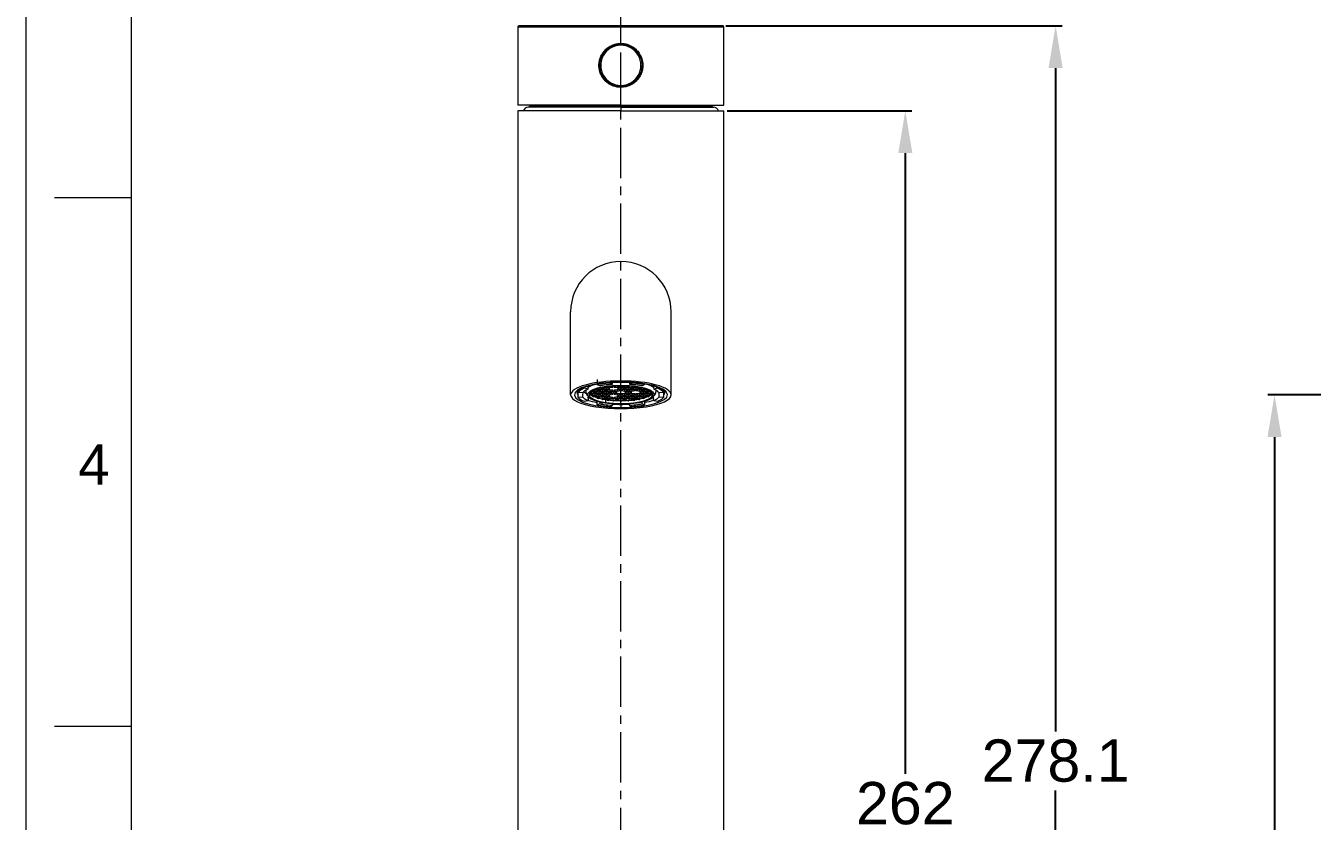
# Model space of a CAD drawing. Header units: millimetres. Extents: x 13391 to 13985, y 2173 to 3013.
# Drawn here: x 13391.2 to 13634.5, y 2575.5 to 2725.9 of the extents above; entities that cross this region are included whole.
import ezdxf

# ---------------------------------------------------------------- set-up
doc = ezdxf.new("R2010")
doc.units = ezdxf.units.MM
doc.linetypes.add('CENTER2', pattern=[28.575, 19.05, -3.175, 3.175, -3.175])
doc.linetypes.add('CENTERX2', pattern=[101.6, 63.5, -12.7, 12.7, -12.7])
for name, color, linetype, lineweight in [('CENTER', 1, 'CENTERX2', 15), ('DIM_', 5, 'Continuous', 9), ('FORM', 7, 'Continuous', 13)]:
    doc.layers.add(name, color=color, linetype=linetype, lineweight=lineweight)
doc.styles.get("Standard").update_dxf_attribs({"font": 'arial.ttf'})
doc.dimstyles.new('사본(2) STANDARD', dxfattribs={"dimscale": 0, "dimtxt": 4, "dimasz": 4, "dimexe": 1.25, "dimexo": 0.625, "dimgap": 1.5, "dimtad": 3, "dimtih": 1, "dimtoh": 1, "dimdec": 1, "dimzin": 9, "dimdsep": 46, "dimtxsty": 'Standard', "dimcen": 2.5, "dimclrd": 5, "dimclre": 5, "dimclrt": 5, "dimadec": 0, "dimazin": 0, "dimtfac": 1, "dimtdec": 1, "dimtmove": 0, "dimatfit": 3, "dimfxl": 1.25, "dimtfill": 1, "dimtolj": 1, "dimtzin": 0, "dimarcsym": 0})

# ---------------------------------------------------------------- blocks, each defined once
blk = doc.blocks.new('*D0')
at = {"layer": 'Defpoints', "color": 0, "transparency": 16777216}
for p in [(13522.98, 2725.94), (13586, 2725.94), (13527.28, 2447.84)]:
    blk.add_point(p, dxfattribs=at)
at = {"layer": 'DIM_', "color": 5, "lineweight": -2, "transparency": 16777216}
for p, q in [((13523.6, 2725.94), (13587.25, 2725.94)), ((13586, 2717.94), (13586, 2592.47)), ((13586, 2455.84), (13586, 2581.3)), ((13527.9, 2447.84), (13587.25, 2447.84))]:
    blk.add_line(p, q, dxfattribs=at)
at = {"layer": 'DIM_', "color": 5, "transparency": 16777216}
for points in [[(13584.66, 2717.94), (13587.33, 2717.94), (13586, 2725.94)], [(13584.66, 2455.84), (13587.33, 2455.84), (13586, 2447.84)]]:
    blk.add_solid(points, dxfattribs=at)
at = {"layer": 'DIM_', "color": 5, "transparency": 16777216, "insert": (13586, 2586.89), "char_height": 8, "attachment_point": 5, "bg_fill": 3, "box_fill_scale": 1.1, "bg_fill_color": 256, "bg_fill_true_color": 13158600, "bg_fill_transparency": 0}
blk.add_mtext('\\A1;278.1', dxfattribs=at)
blk = doc.blocks.new('*D1')
at = {"layer": 'Defpoints', "color": 0, "transparency": 16777216}
for p in [(13523.28, 2709.84), (13527.28, 2447.84), (13557.57, 2447.84)]:
    blk.add_point(p, dxfattribs=at)
at = {"layer": 'DIM_', "color": 5, "lineweight": -2, "transparency": 16777216}
for p, q in [((13523.9, 2709.84), (13558.82, 2709.84)), ((13557.57, 2701.84), (13557.57, 2584.42)), ((13557.57, 2455.84), (13557.57, 2573.26)), ((13527.9, 2447.84), (13558.82, 2447.84))]:
    blk.add_line(p, q, dxfattribs=at)
at = {"layer": 'DIM_', "color": 5, "transparency": 16777216}
for points in [[(13556.24, 2701.84), (13558.91, 2701.84), (13557.57, 2709.84)], [(13556.24, 2455.84), (13558.91, 2455.84), (13557.57, 2447.84)]]:
    blk.add_solid(points, dxfattribs=at)
at = {"layer": 'DIM_', "color": 5, "transparency": 16777216, "insert": (13557.57, 2578.84), "char_height": 8, "attachment_point": 5, "bg_fill": 3, "box_fill_scale": 1.1, "bg_fill_color": 256, "bg_fill_true_color": 13158600, "bg_fill_transparency": 0}
blk.add_mtext('\\A1;262', dxfattribs=at)
blk = doc.blocks.new('*D4')
at = {"layer": 'Defpoints', "color": 0, "transparency": 16777216}
for p in [(13700.97, 2656.13), (13627.4, 2447.84), (13853.81, 2447.84)]:
    blk.add_point(p, dxfattribs=at)
at = {"layer": 'DIM_', "color": 5, "lineweight": -2, "transparency": 16777216}
for p, q in [((13700.34, 2656.13), (13626.15, 2656.13)), ((13627.4, 2648.13), (13627.4, 2557.57)), ((13627.4, 2455.84), (13627.4, 2546.4)), ((13853.19, 2447.84), (13626.15, 2447.84))]:
    blk.add_line(p, q, dxfattribs=at)
at = {"layer": 'DIM_', "color": 5, "transparency": 16777216}
for points in [[(13626.07, 2648.13), (13628.73, 2648.13), (13627.4, 2656.13)], [(13626.07, 2455.84), (13628.73, 2455.84), (13627.4, 2447.84)]]:
    blk.add_solid(points, dxfattribs=at)
at = {"layer": 'DIM_', "color": 5, "transparency": 16777216, "insert": (13627.4, 2551.99), "char_height": 8, "attachment_point": 5, "bg_fill": 3, "box_fill_scale": 1.1, "bg_fill_color": 256, "bg_fill_true_color": 13158600, "bg_fill_transparency": 0}
blk.add_mtext('\\A1;208.3', dxfattribs=at)

msp = doc.modelspace()

# ---------------------------------------------------------------- linework, layer by layer
at = {"linetype": 'Continuous', "lineweight": 13}
for p, q in [((13503.68, 2725.64), (13484.28, 2725.64)), ((13503.68, 2725.64), (13503.68, 2722.59)), ((13523.28, 2725.64), (13503.68, 2725.64)), ((13503.68, 2714.29), (13503.68, 2710.94)), ((13503.78, 2710.74), (13503.78, 2710.94)), ((13503.78, 2710.74), (13503.78, 2710.54)), ((13503.78, 2710.54), (13503.78, 2709.84)), ((13496.54, 2657.22), (13496.54, 2657.43)), ((13500.25, 2654.35), (13500.26, 2654.69)), ((13500.88, 2655.45), (13500.88, 2655.25)), ((13503.78, 2654.32), (13503.78, 2654.4)), ((13503.78, 2654.32), (13503.78, 2653.71))]:
    msp.add_line(p, q, dxfattribs=at)
at = {"linetype": 'Continuous', "lineweight": 18}
for p, q in [((13484.28, 2725.64), (13484.28, 2710.94)), ((13522.98, 2725.94), (13484.58, 2725.94)), ((13523.28, 2710.94), (13523.28, 2725.64)), ((13503.68, 2710.94), (13484.28, 2710.94)), ((13503.78, 2710.54), (13486.22, 2710.54)), ((13503.78, 2710.74), (13486.59, 2710.74)), ((13503.68, 2710.94), (13523.28, 2710.94)), ((13503.78, 2710.74), (13520.96, 2710.74)), ((13503.78, 2710.54), (13521.34, 2710.54)), ((13484.28, 2709.84), (13484.28, 2453.84)), ((13503.78, 2709.84), (13484.28, 2709.84)), ((13503.78, 2709.84), (13523.28, 2709.84)), ((13523.28, 2453.84), (13523.28, 2709.84)), ((13494.28, 2656.13), (13494.28, 2671.84)), ((13513.28, 2656.13), (13513.28, 2671.84)), ((13496.83, 2657.36), (13496.83, 2657.56)), ((13497.57, 2657.22), (13496.83, 2657.36)), ((13497.13, 2656.99), (13497.13, 2656.86)), ((13498.88, 2657.09), (13498.88, 2656.76)), ((13498.97, 2657.12), (13499.48, 2657.04)), ((13499.58, 2657.09), (13499.1, 2657.17)), ((13499.32, 2659.01), (13499.32, 2658.05)), ((13499.32, 2658.05), (13499.84, 2657.84)), ((13499.48, 2656.85), (13499.48, 2657.04)), ((13499.58, 2657.31), (13499.58, 2657.09)), ((13500.18, 2657.19), (13499.58, 2657.09)), ((13499.68, 2657.04), (13500.28, 2657.14)), ((13499.68, 2657.04), (13499.68, 2656.85)), ((13499.97, 2657.41), (13500.18, 2657.38)), ((13500.28, 2657.42), (13500.14, 2657.45)), ((13500.18, 2657.38), (13500.18, 2657.19)), ((13500.88, 2657.52), (13500.28, 2657.42)), ((13500.28, 2657.48), (13500.28, 2657.42)), ((13500.28, 2657.14), (13500.88, 2657.04)), ((13500.28, 2657.14), (13500.28, 2656.76)), ((13500.38, 2657.38), (13500.98, 2657.47)), ((13500.38, 2657.19), (13500.38, 2657.38)), ((13500.98, 2657.09), (13500.38, 2657.19)), ((13500.88, 2657.52), (13500.88, 2657.58)), ((13500.88, 2656.85), (13500.88, 2657.04)), ((13500.98, 2657.47), (13501.58, 2657.38)), ((13500.98, 2657.47), (13500.98, 2657.09)), ((13501.58, 2657.19), (13500.98, 2657.09)), ((13501.08, 2657.61), (13501.08, 2657.52)), ((13501.68, 2657.42), (13501.08, 2657.52)), ((13501.08, 2657.04), (13501.68, 2657.14)), ((13501.08, 2657.04), (13501.08, 2656.85)), ((13501.58, 2657.38), (13501.58, 2657.19)), ((13501.68, 2657.68), (13501.68, 2657.42)), ((13502.28, 2657.52), (13501.68, 2657.42)), ((13501.68, 2657.14), (13502.28, 2657.04)), ((13501.68, 2657.14), (13501.68, 2656.76)), ((13502.17, 2658.11), (13502.02, 2658.35)), ((13502.18, 2657.73), (13502.28, 2657.71)), ((13502.28, 2657.52), (13502.28, 2657.71)), ((13502.28, 2656.85), (13502.28, 2657.04)), ((13502.48, 2657.71), (13502.81, 2657.76)), ((13502.48, 2657.71), (13502.48, 2657.52)), ((13503.08, 2657.42), (13502.48, 2657.52)), ((13502.48, 2657.04), (13503.08, 2657.14)), ((13502.48, 2657.04), (13502.48, 2656.85)), ((13503.08, 2657.77), (13503.08, 2657.42)), ((13503.68, 2657.52), (13503.08, 2657.42)), ((13503.08, 2657.14), (13503.68, 2657.04)), ((13503.08, 2657.14), (13503.08, 2656.76)), ((13503.18, 2657.38), (13503.78, 2657.47)), ((13503.18, 2657.38), (13503.18, 2657.19)), ((13503.78, 2657.09), (13503.18, 2657.19)), ((13503.25, 2657.78), (13503.68, 2657.71)), ((13503.78, 2657.76), (13503.61, 2657.79)), ((13503.68, 2657.52), (13503.68, 2657.71)), ((13503.68, 2656.85), (13503.68, 2657.04)), ((13503.78, 2658.56), (13503.78, 2658.54)), ((13503.78, 2657.79), (13503.78, 2657.76)), ((13503.94, 2657.79), (13503.78, 2657.76)), ((13503.78, 2657.47), (13504.38, 2657.38)), ((13503.78, 2657.47), (13503.78, 2657.09)), ((13504.38, 2657.19), (13503.78, 2657.09)), ((13503.88, 2657.71), (13504.31, 2657.78)), ((13503.88, 2657.71), (13503.88, 2657.52)), ((13504.48, 2657.42), (13503.88, 2657.52)), ((13503.88, 2657.04), (13504.48, 2657.14)), ((13503.88, 2657.04), (13503.88, 2656.85)), ((13504.38, 2657.38), (13504.38, 2657.19)), ((13504.48, 2657.77), (13504.48, 2657.42)), ((13505.08, 2657.52), (13504.48, 2657.42)), ((13504.48, 2657.14), (13505.08, 2657.04)), ((13504.48, 2657.14), (13504.48, 2656.76)), ((13504.58, 2657.38), (13505.18, 2657.47)), ((13504.58, 2657.38), (13504.58, 2657.19)), ((13505.18, 2657.09), (13504.58, 2657.19)), ((13504.74, 2657.76), (13505.08, 2657.71)), ((13505.08, 2657.52), (13505.08, 2657.71)), ((13505.08, 2656.85), (13505.08, 2657.04)), ((13505.18, 2657.47), (13505.18, 2657.09)), ((13505.18, 2657.47), (13505.78, 2657.38)), ((13505.78, 2657.19), (13505.18, 2657.09)), ((13505.28, 2657.71), (13505.37, 2657.73)), ((13505.28, 2657.71), (13505.28, 2657.52)), ((13505.88, 2657.42), (13505.28, 2657.52)), ((13505.28, 2657.04), (13505.88, 2657.14)), ((13505.28, 2657.04), (13505.28, 2656.85)), ((13505.54, 2658.35), (13505.38, 2658.11)), ((13505.78, 2657.19), (13505.78, 2657.38)), ((13505.88, 2657.68), (13505.88, 2657.42)), ((13506.48, 2657.52), (13505.88, 2657.42)), ((13505.88, 2657.14), (13505.88, 2656.76)), ((13505.88, 2657.14), (13506.48, 2657.04)), ((13505.98, 2657.38), (13506.58, 2657.47)), ((13505.98, 2657.19), (13505.98, 2657.38)), ((13506.58, 2657.09), (13505.98, 2657.19)), ((13506.48, 2657.52), (13506.48, 2657.61)), ((13506.48, 2656.85), (13506.48, 2657.04)), ((13506.58, 2657.47), (13506.58, 2657.09)), ((13506.58, 2657.47), (13507.18, 2657.38)), ((13507.18, 2657.19), (13506.58, 2657.09)), ((13506.68, 2657.58), (13506.68, 2657.52)), ((13507.28, 2657.42), (13506.68, 2657.52)), ((13506.68, 2657.04), (13507.28, 2657.14)), ((13506.68, 2657.04), (13506.68, 2656.85)), ((13507.18, 2657.38), (13507.18, 2657.19)), ((13507.28, 2657.48), (13507.28, 2657.42)), ((13507.42, 2657.45), (13507.28, 2657.42)), ((13507.28, 2657.14), (13507.28, 2656.76)), ((13507.28, 2657.14), (13507.88, 2657.04)), ((13507.38, 2657.38), (13507.59, 2657.41)), ((13507.38, 2657.38), (13507.38, 2657.19)), ((13507.98, 2657.09), (13507.38, 2657.19)), ((13507.72, 2657.84), (13508.23, 2658.05)), ((13507.88, 2656.85), (13507.88, 2657.04)), ((13507.98, 2657.31), (13507.98, 2657.09)), ((13508.46, 2657.17), (13507.98, 2657.09)), ((13508.08, 2657.04), (13508.58, 2657.12)), ((13508.08, 2657.04), (13508.08, 2656.85)), ((13508.68, 2657.09), (13508.68, 2656.76)), ((13510.72, 2657.36), (13509.98, 2657.22)), ((13510.43, 2656.99), (13510.43, 2656.86)), ((13495.72, 2656.96), (13495.72, 2656.62)), ((13495.72, 2656.62), (13496.6, 2656.57)), ((13495.72, 2655.65), (13495.72, 2656.61)), ((13495.72, 2656.61), (13495.8, 2656.61)), ((13496.6, 2655.69), (13495.72, 2655.65)), ((13496.83, 2654.9), (13497.57, 2655.05)), ((13497.86, 2656.41), (13498.18, 2656.36)), ((13498.18, 2656.42), (13497.9, 2656.47)), ((13498.18, 2656.2), (13497.96, 2656.16)), ((13498.02, 2656.11), (13498.18, 2656.14)), ((13498.18, 2656.73), (13498.18, 2656.42)), ((13498.78, 2656.52), (13498.18, 2656.42)), ((13498.18, 2656.36), (13498.88, 2656.47)), ((13498.18, 2656.36), (13498.18, 2656.2)), ((13498.88, 2656.09), (13498.18, 2656.2)), ((13498.18, 2656.14), (13498.78, 2656.04)), ((13498.27, 2656.79), (13498.78, 2656.71)), ((13498.88, 2656.76), (13498.35, 2656.84)), ((13498.49, 2656.09), (13498.5, 2655.9)), ((13498.78, 2655.85), (13498.5, 2655.8)), ((13498.6, 2655.76), (13498.88, 2655.8)), ((13498.78, 2656.71), (13498.78, 2656.52)), ((13498.78, 2656.04), (13498.78, 2655.85)), ((13499.48, 2656.85), (13498.88, 2656.76)), ((13498.88, 2656.47), (13498.88, 2656.09)), ((13498.88, 2656.47), (13499.48, 2656.37)), ((13499.48, 2656.18), (13498.88, 2656.09)), ((13498.88, 2655.8), (13499.48, 2655.71)), ((13498.98, 2656.71), (13499.58, 2656.8)), ((13498.98, 2656.52), (13498.98, 2656.71)), ((13499.58, 2656.42), (13498.98, 2656.52)), ((13498.98, 2656.04), (13499.58, 2656.14)), ((13498.98, 2655.85), (13498.98, 2656.04)), ((13499.58, 2655.75), (13498.98, 2655.85)), ((13499.48, 2655.51), (13499.32, 2655.49)), ((13499.32, 2654.22), (13499.32, 2654.9)), ((13499.46, 2655.45), (13499.68, 2655.48)), ((13499.48, 2656.18), (13499.48, 2656.37)), ((13499.48, 2655.51), (13499.48, 2655.71)), ((13499.58, 2656.8), (13499.58, 2656.42)), ((13499.58, 2656.8), (13500.18, 2656.71)), ((13500.18, 2656.52), (13499.58, 2656.42)), ((13499.58, 2656.14), (13499.58, 2655.75)), ((13499.58, 2656.14), (13500.18, 2656.04)), ((13500.18, 2655.85), (13499.58, 2655.75)), ((13500.28, 2656.76), (13499.68, 2656.85)), ((13499.68, 2656.37), (13500.28, 2656.47)), ((13499.68, 2656.37), (13499.68, 2656.18)), ((13500.28, 2656.09), (13499.68, 2656.18)), ((13499.68, 2655.71), (13500.28, 2655.8)), ((13499.68, 2655.71), (13499.68, 2655.48)), ((13500.18, 2656.71), (13500.18, 2656.52)), ((13500.18, 2656.04), (13500.18, 2655.85)), ((13500.18, 2655.79), (13500.18, 2655.4)), ((13500.88, 2655.51), (13500.18, 2655.4)), ((13500.18, 2655.4), (13500.18, 2655.28)), ((13500.88, 2656.85), (13500.28, 2656.76)), ((13500.28, 2656.47), (13500.28, 2656.09)), ((13500.28, 2656.47), (13500.88, 2656.37)), ((13500.88, 2656.18), (13500.28, 2656.09)), ((13500.28, 2655.8), (13500.88, 2655.71)), ((13500.38, 2656.71), (13500.98, 2656.8)), ((13500.38, 2656.52), (13500.38, 2656.71)), ((13500.98, 2656.42), (13500.38, 2656.52)), ((13500.38, 2656.04), (13500.98, 2656.14)), ((13500.38, 2655.85), (13500.38, 2656.04)), ((13500.98, 2655.75), (13500.38, 2655.85)), ((13500.38, 2655.37), (13500.98, 2655.47)), ((13500.38, 2655.24), (13500.38, 2655.37)), ((13500.88, 2656.18), (13500.88, 2656.37)), ((13500.88, 2655.51), (13500.88, 2655.71)), ((13500.98, 2656.8), (13500.98, 2656.42)), ((13500.98, 2656.8), (13501.58, 2656.71)), ((13501.58, 2656.52), (13500.98, 2656.42)), ((13500.98, 2656.14), (13500.98, 2655.75)), ((13500.98, 2656.14), (13501.58, 2656.04)), ((13501.58, 2655.85), (13500.98, 2655.75)), ((13500.98, 2655.47), (13501.58, 2655.37)), ((13501.68, 2656.76), (13501.08, 2656.85)), ((13501.08, 2656.37), (13501.68, 2656.47)), ((13501.08, 2656.37), (13501.08, 2656.18)), ((13501.68, 2656.09), (13501.08, 2656.18)), ((13501.08, 2655.71), (13501.68, 2655.8)), ((13501.08, 2655.71), (13501.08, 2655.51)), ((13501.68, 2655.42), (13501.08, 2655.51)), ((13501.58, 2655.18), (13501.15, 2655.11)), ((13501.38, 2655.08), (13501.78, 2655.15)), ((13501.58, 2656.71), (13501.58, 2656.52)), ((13501.58, 2656.04), (13501.58, 2655.85)), ((13501.58, 2655.37), (13501.58, 2655.18)), ((13502.28, 2656.85), (13501.68, 2656.76)), ((13501.68, 2656.47), (13501.68, 2656.09)), ((13501.68, 2656.47), (13502.28, 2656.37)), ((13502.28, 2656.18), (13501.68, 2656.09)), ((13501.68, 2655.8), (13502.28, 2655.71)), ((13501.68, 2655.8), (13501.68, 2655.42)), ((13502.28, 2655.51), (13501.68, 2655.42)), ((13501.78, 2656.71), (13502.38, 2656.8)), ((13501.78, 2656.52), (13501.78, 2656.71)), ((13502.38, 2656.42), (13501.78, 2656.52)), ((13501.78, 2655.37), (13502.38, 2655.47)), ((13501.78, 2655.15), (13501.78, 2655.37)), ((13502.28, 2656.18), (13502.28, 2656.37)), ((13502.28, 2655.51), (13502.28, 2655.71)), ((13502.28, 2655.45), (13502.28, 2655.07)), ((13502.98, 2655.18), (13502.28, 2655.07)), ((13502.28, 2655), (13502.28, 2655.07)), ((13502.38, 2656.8), (13502.38, 2656.42)), ((13502.38, 2656.8), (13502.98, 2656.71)), ((13502.98, 2656.52), (13502.38, 2656.42)), ((13502.38, 2655.47), (13502.98, 2655.37)), ((13503.08, 2656.76), (13502.48, 2656.85)), ((13502.48, 2656.37), (13503.08, 2656.47)), ((13502.48, 2656.37), (13502.48, 2656.18)), ((13503.08, 2656.09), (13502.48, 2656.18)), ((13502.48, 2655.71), (13503.08, 2655.8)), ((13502.48, 2655.71), (13502.48, 2655.51)), ((13503.08, 2655.42), (13502.48, 2655.51)), ((13502.48, 2655.04), (13503.08, 2655.13)), ((13502.48, 2655.04), (13502.48, 2654.99)), ((13502.98, 2656.71), (13502.98, 2656.52)), ((13502.98, 2655.37), (13502.98, 2655.18)), ((13503.68, 2656.85), (13503.08, 2656.76)), ((13503.08, 2656.47), (13503.08, 2656.09)), ((13503.08, 2656.47), (13503.68, 2656.37)), ((13503.68, 2656.18), (13503.08, 2656.09)), ((13503.08, 2655.8), (13503.68, 2655.71)), ((13503.08, 2655.8), (13503.08, 2655.42)), ((13503.68, 2655.51), (13503.08, 2655.42)), ((13503.08, 2655.13), (13503.68, 2655.04)), ((13503.18, 2656.04), (13503.78, 2656.14)), ((13503.18, 2656.04), (13503.18, 2655.85)), ((13503.78, 2655.75), (13503.18, 2655.85)), ((13503.18, 2655.37), (13503.78, 2655.47)), ((13503.18, 2655.37), (13503.18, 2655.18)), ((13503.78, 2655.08), (13503.18, 2655.18)), ((13503.68, 2656.18), (13503.68, 2656.37)), ((13503.68, 2655.51), (13503.68, 2655.71)), ((13503.68, 2654.95), (13503.68, 2655.04)), ((13503.78, 2656.14), (13503.78, 2655.75)), ((13503.78, 2656.14), (13504.38, 2656.04)), ((13504.38, 2655.85), (13503.78, 2655.75)), ((13503.78, 2655.47), (13503.78, 2655.08)), ((13503.78, 2655.47), (13504.38, 2655.37)), ((13504.38, 2655.18), (13503.78, 2655.08)), ((13504.48, 2656.76), (13503.88, 2656.85)), ((13503.88, 2656.37), (13504.48, 2656.47)), ((13503.88, 2656.37), (13503.88, 2656.18)), ((13504.48, 2656.09), (13503.88, 2656.18)), ((13503.88, 2655.71), (13504.48, 2655.8)), ((13503.88, 2655.71), (13503.88, 2655.51)), ((13504.48, 2655.42), (13503.88, 2655.51)), ((13503.88, 2655.04), (13504.48, 2655.13)), ((13503.88, 2655.04), (13503.88, 2654.95)), ((13504.38, 2656.04), (13504.38, 2655.85)), ((13504.38, 2655.37), (13504.38, 2655.18)), ((13505.08, 2656.85), (13504.48, 2656.76)), ((13504.48, 2656.47), (13504.48, 2656.09)), ((13504.48, 2656.47), (13505.08, 2656.37)), ((13505.08, 2656.18), (13504.48, 2656.09)), ((13504.48, 2655.8), (13504.48, 2655.42)), ((13504.48, 2655.8), (13505.08, 2655.71)), ((13505.08, 2655.51), (13504.48, 2655.42)), ((13504.48, 2655.13), (13505.08, 2655.04)), ((13504.58, 2656.71), (13505.18, 2656.8)), ((13504.58, 2656.71), (13504.58, 2656.52)), ((13505.18, 2656.42), (13504.58, 2656.52)), ((13504.58, 2656.04), (13505.18, 2656.14)), ((13504.58, 2656.04), (13504.58, 2655.85)), ((13505.18, 2655.75), (13504.58, 2655.85)), ((13504.58, 2655.37), (13505.18, 2655.47)), ((13504.58, 2655.37), (13504.58, 2655.18)), ((13505.28, 2655.07), (13504.58, 2655.18)), ((13505.08, 2656.18), (13505.08, 2656.37)), ((13505.08, 2655.51), (13505.08, 2655.71)), ((13505.08, 2654.99), (13505.08, 2655.04)), ((13505.18, 2656.8), (13505.18, 2656.42)), ((13505.18, 2656.8), (13505.78, 2656.71)), ((13505.78, 2656.52), (13505.18, 2656.42)), ((13505.18, 2656.14), (13505.18, 2655.75)), ((13505.18, 2656.14), (13505.78, 2656.04)), ((13505.78, 2655.85), (13505.18, 2655.75)), ((13505.18, 2655.47), (13505.78, 2655.37)), ((13505.88, 2656.76), (13505.28, 2656.85)), ((13505.28, 2656.37), (13505.88, 2656.47)), ((13505.28, 2656.37), (13505.28, 2656.18)), ((13505.88, 2656.09), (13505.28, 2656.18)), ((13505.28, 2655.71), (13505.88, 2655.8)), ((13505.28, 2655.71), (13505.28, 2655.51)), ((13505.88, 2655.42), (13505.28, 2655.51)), ((13505.28, 2655.45), (13505.28, 2655.07)), ((13505.28, 2655.07), (13505.28, 2655)), ((13505.78, 2656.52), (13505.78, 2656.71)), ((13505.78, 2655.85), (13505.78, 2656.04)), ((13505.78, 2655.15), (13505.78, 2655.37)), ((13505.78, 2655.15), (13506.18, 2655.08)), ((13506.48, 2656.85), (13505.88, 2656.76)), ((13505.88, 2656.47), (13505.88, 2656.09)), ((13505.88, 2656.47), (13506.48, 2656.37)), ((13506.48, 2656.18), (13505.88, 2656.09)), ((13505.88, 2655.8), (13505.88, 2655.42)), ((13505.88, 2655.8), (13506.48, 2655.71)), ((13506.48, 2655.51), (13505.88, 2655.42)), ((13505.98, 2656.04), (13506.58, 2656.14)), ((13505.98, 2655.85), (13505.98, 2656.04)), ((13506.58, 2655.75), (13505.98, 2655.85)), ((13505.98, 2655.37), (13506.58, 2655.47)), ((13505.98, 2655.18), (13505.98, 2655.37)), ((13506.4, 2655.11), (13505.98, 2655.18)), ((13506.48, 2656.18), (13506.48, 2656.37)), ((13506.48, 2655.51), (13506.48, 2655.71)), ((13506.58, 2656.14), (13506.58, 2655.75)), ((13506.58, 2656.14), (13507.18, 2656.04)), ((13507.18, 2655.85), (13506.58, 2655.75)), ((13506.58, 2655.47), (13507.18, 2655.37)), ((13507.28, 2656.76), (13506.68, 2656.85)), ((13506.68, 2656.37), (13507.28, 2656.47)), ((13506.68, 2656.37), (13506.68, 2656.18)), ((13507.28, 2656.09), (13506.68, 2656.18)), ((13506.68, 2655.71), (13507.28, 2655.8)), ((13506.68, 2655.71), (13506.68, 2655.51)), ((13507.38, 2655.4), (13506.68, 2655.51)), ((13507.18, 2656.04), (13507.18, 2655.85)), ((13507.18, 2655.37), (13507.18, 2655.24)), ((13507.88, 2656.85), (13507.28, 2656.76)), ((13507.28, 2656.47), (13507.28, 2656.09)), ((13507.28, 2656.47), (13507.88, 2656.37)), ((13507.88, 2656.18), (13507.28, 2656.09)), ((13507.28, 2655.8), (13507.88, 2655.71)), ((13507.38, 2656.71), (13507.98, 2656.8)), ((13507.38, 2656.71), (13507.38, 2656.52)), ((13507.98, 2656.42), (13507.38, 2656.52)), ((13507.38, 2656.04), (13507.98, 2656.14)), ((13507.38, 2656.04), (13507.38, 2655.85)), ((13507.98, 2655.75), (13507.38, 2655.85)), ((13507.38, 2655.79), (13507.38, 2655.4)), ((13507.38, 2655.4), (13507.38, 2655.28)), ((13507.88, 2656.18), (13507.88, 2656.37)), ((13507.88, 2655.48), (13507.88, 2655.71)), ((13507.88, 2655.48), (13508.09, 2655.45)), ((13507.98, 2656.8), (13507.98, 2656.42)), ((13507.98, 2656.8), (13508.58, 2656.71)), ((13508.58, 2656.52), (13507.98, 2656.42)), ((13507.98, 2656.14), (13507.98, 2655.75)), ((13507.98, 2656.14), (13508.58, 2656.04)), ((13508.58, 2655.85), (13507.98, 2655.75)), ((13508.68, 2656.76), (13508.08, 2656.85)), ((13508.08, 2656.37), (13508.68, 2656.47)), ((13508.08, 2656.37), (13508.08, 2656.18)), ((13508.68, 2656.09), (13508.08, 2656.18)), ((13508.08, 2655.71), (13508.68, 2655.8)), ((13508.08, 2655.71), (13508.08, 2655.51)), ((13508.24, 2655.49), (13508.08, 2655.51)), ((13508.23, 2654.9), (13508.23, 2654.22)), ((13508.58, 2656.52), (13508.58, 2656.71)), ((13508.58, 2655.85), (13508.58, 2656.04)), ((13509.2, 2656.84), (13508.68, 2656.76)), ((13508.68, 2656.47), (13508.68, 2656.09)), ((13508.68, 2656.47), (13509.38, 2656.36)), ((13509.38, 2656.2), (13508.68, 2656.09)), ((13508.68, 2655.8), (13508.96, 2655.76)), ((13508.78, 2656.71), (13509.28, 2656.79)), ((13508.78, 2656.71), (13508.78, 2656.52)), ((13509.38, 2656.42), (13508.78, 2656.52)), ((13508.78, 2656.04), (13509.38, 2656.14)), ((13508.78, 2656.04), (13508.78, 2655.85)), ((13509.06, 2655.8), (13508.78, 2655.85)), ((13509.38, 2656.73), (13509.38, 2656.42)), ((13509.65, 2656.47), (13509.38, 2656.42)), ((13509.38, 2656.36), (13509.69, 2656.41)), ((13509.38, 2656.36), (13509.38, 2656.2)), ((13509.59, 2656.16), (13509.38, 2656.2)), ((13509.38, 2656.14), (13509.54, 2656.11)), ((13509.98, 2655.05), (13510.72, 2654.9)), ((13510.95, 2656.57), (13511.84, 2656.62)), ((13511.84, 2655.65), (13510.95, 2655.69)), ((13511.75, 2656.61), (13511.84, 2656.61)), ((13511.84, 2656.62), (13511.84, 2656.96)), ((13511.84, 2656.61), (13511.84, 2655.65)), ((13499.84, 2654.42), (13499.32, 2654.22)), ((13502.02, 2653.91), (13502.17, 2654.15)), ((13505.38, 2654.15), (13505.54, 2653.91)), ((13508.23, 2654.22), (13507.72, 2654.42))]:
    msp.add_line(p, q, dxfattribs=at)
for centre, radius, start, end in [((13484.58, 2725.64), 0.3, 89.9793, 180), ((13522.98, 2725.64), 0.3, 0, 90.0207), ((13486.28, 2709.54), 1, 93.6905, 162.5412), ((13486.18, 2711.04), 0.5, 273.7047, 324.2084), ((13503.78, 2698.35), 21.19, 143.5545, 144.2029), ((13503.78, 2698.35), 21.19, 35.7971, 36.4454), ((13521.37, 2711.04), 0.5, 215.7916, 266.2953), ((13521.27, 2709.54), 1, 17.4588, 86.3095), ((13503.78, 2671.84), 9.5, 0, 180), ((13503.78, 2671.84), 9.5, 0, 180)]:
    msp.add_arc(centre, radius, start, end, dxfattribs=at)
for centre, major_axis, ratio, start_param, end_param in [((13503.78, 2718.44), (0, 3.8), 1, 4.712322, 7.854019), ((13503.78, 2718.44), (0, -3.8), 1, 4.712337, 7.854004), ((13503.78, 2656.13), (-9.5, 0), 0.275637, 3.141593, 6.283185), ((13503.78, 2656.13), (8.25, 0), 0.275637, 2.641593, 2.92677), ((13503.78, 2656.13), (8.25, 0), 0.275637, 2.571017, 2.641593), ((13503.78, 2656.13), (-7.35, 0), 0.275637, 5.788267, 5.992705), ((13503.78, 2656.13), (-7.35, 0), 0.275637, 5.717547, 5.788267), ((13503.78, 2656.13), (6.3, 0), 0.275637, 0, 3.141593), ((13503.78, 2656.13), (-6, 0), 0.275637, 4.212389, 6.283185), ((13503.78, 2656.13), (8.25, 0), 0.275637, 1.785619, 2.141372), ((13503.78, 2656.13), (-7.35, 0), 0.275637, 5.207307, 5.278027), ((13503.78, 2656.13), (-7.35, 0), 0.275637, 5.002869, 5.207307), ((13503.78, 2656.13), (-6, 0), 0.275637, 1.070796, 4.212389), ((13503.78, 2656.13), (-7.35, 0), 0.275637, 4.932149, 5.002869), ((13503.78, 2656.13), (-7.35, 0), 0.275637, 4.421909, 4.492629), ((13503.78, 2656.13), (8.25, 0), 0.275637, 1.000221, 1.355973), ((13503.78, 2656.13), (-7.35, 0), 0.275637, 4.217471, 4.421909), ((13503.78, 2656.13), (-7.35, 0), 0.275637, 4.212389, 4.217471), ((13503.78, 2656.13), (-7.35, 0), 0.275637, 4.14675, 4.212389), ((13503.78, 2656.13), (-7.35, 0), 0.275637, 3.63651, 3.707231), ((13503.78, 2656.13), (-7.35, 0), 0.275637, 3.432073, 3.63651), ((13503.78, 2656.13), (8.25, 0), 0.275637, 0.214823, 0.570575), ((13503.78, 2656.13), (-9.5, 0), 0.275637, 0, 3.141593), ((13503.78, 2656.13), (8.25, 0), 0.275637, 3.356416, 3.712168), ((13503.78, 2656.13), (-7.35, 0), 0.275637, 5.992705, 6.063426), ((13503.78, 2656.13), (-7.35, 0), 0.275637, 0.21976, 0.29048), ((13503.78, 2656.13), (-7.35, 0), 0.275637, 0.29048, 0.494918), ((13503.78, 2657.29), (7.33, 0), 0.275637, 3.43178, 3.459177), ((13503.78, 2657.29), (7.33, 0), 0.275637, 3.459177, 3.609406), ((13503.78, 2656.13), (-7.35, 0), 0.275637, 0.494918, 0.565639), ((13503.78, 2657.09), (8.25, 0), 0.275637, 3.842975, 3.923218), ((13503.78, 2656.13), (6.3, 0), 0.275637, 3.141593, 6.283185), ((13503.78, 2656.13), (-6, 0), 0.275637, 0, 1.070796), ((13503.78, 2656.71), (-6.04, 0), 0.275637, 0.179185, 0.272503), ((13503.78, 2656.61), (6.04, 0), 0.275637, 3.414261, 3.448297), ((13503.78, 2656.71), (-6.04, 0), 0.275637, 0.357529, 0.507034), ((13503.78, 2656.61), (6.04, 0), 0.275637, 3.648636, 3.681747), ((13503.78, 2656.71), (-6.04, 0), 0.275637, 0.590241, 0.740635), ((13503.78, 2656.61), (6.04, 0), 0.275637, 3.882086, 3.916122), ((13503.78, 2656.71), (-6.04, 0), 0.275637, 0.824209, 0.931892), ((13503.78, 2656.61), (6.04, 0), 0.275637, 4.073962, 4.114589), ((13503.78, 2656.71), (-6.04, 0), 0.275637, 0.972558, 1.070796), ((13503.78, 2656.71), (-6.04, 0), 0.275637, 1.070796, 1.121837), ((13503.78, 2656.61), (6.04, 0), 0.275637, 4.262992, 4.303618), ((13503.78, 2656.71), (-6.04, 0), 0.275637, 1.226382, 1.319701), ((13503.78, 2656.61), (6.04, 0), 0.275637, 4.461459, 4.495494), ((13503.78, 2656.71), (-6.04, 0), 0.275637, 1.390449, 1.554231), ((13503.78, 2656.61), (6.04, 0), 0.275637, 4.695833, 4.728945), ((13503.78, 2656.71), (-6.04, 0), 0.275637, 1.587361, 1.751143), ((13503.78, 2656.61), (6.04, 0), 0.275637, 4.929284, 4.963319), ((13503.78, 2656.71), (-6.04, 0), 0.275637, 1.821892, 1.915211), ((13503.78, 2656.61), (6.04, 0), 0.275637, 5.12116, 5.161786), ((13503.78, 2656.71), (-6.04, 0), 0.275637, 2.019756, 2.169034), ((13503.78, 2656.61), (6.04, 0), 0.275637, 5.310189, 5.350816), ((13503.78, 2656.71), (-6.04, 0), 0.275637, 2.209701, 2.317384), ((13503.78, 2656.61), (6.04, 0), 0.275637, 5.508656, 5.542692), ((13503.78, 2656.71), (-6.04, 0), 0.275637, 2.400958, 2.551352), ((13503.78, 2656.61), (6.04, 0), 0.275637, 5.743031, 5.776142), ((13503.78, 2656.71), (-6.04, 0), 0.275637, 2.634559, 2.784064), ((13503.78, 2656.61), (6.04, 0), 0.275637, 5.976481, 6.010517), ((13503.78, 2656.71), (-6.04, 0), 0.275637, 2.869089, 2.962408), ((13503.78, 2657.09), (8.25, 0), 0.275637, 5.50156, 5.579037), ((13503.78, 2656.13), (-7.35, 0), 0.275637, 2.575954, 2.646675), ((13503.78, 2656.13), (-7.35, 0), 0.275637, 2.646675, 2.851112), ((13503.78, 2656.13), (8.25, 0), 0.275637, 5.71261, 5.783185), ((13503.78, 2657.29), (7.33, 0), 0.275637, 5.965601, 5.998887), ((13503.78, 2656.13), (-7.35, 0), 0.275637, 3.361352, 3.432073), ((13503.78, 2656.13), (-7.35, 0), 0.275637, 2.851112, 2.921833), ((13503.78, 2656.13), (8.25, 0), 0.275637, 5.783185, 6.068362), ((13503.78, 2657.09), (8.25, 0), 0.275637, 6.068362, 6.217825), ((13503.78, 2656.13), (8.25, 0), 0.275637, 4.141814, 4.497566), ((13503.78, 2656.13), (-7.35, 0), 0.275637, 1.005158, 1.070796), ((13503.78, 2656.13), (-7.35, 0), 0.275637, 1.070796, 1.075879), ((13503.78, 2656.13), (-7.35, 0), 0.275637, 1.075879, 1.280316), ((13503.78, 2656.13), (-7.35, 0), 0.275637, 1.280316, 1.351037), ((13503.78, 2656.13), (8.8, 0), 0.275637, 4.712389, 4.754469), ((13503.78, 2656.13), (-7.35, 0), 0.275637, 1.790556, 1.861277), ((13503.78, 2656.13), (8.25, 0), 0.275637, 4.927212, 5.282964), ((13503.78, 2656.13), (-7.35, 0), 0.275637, 1.861277, 2.065714), ((13503.78, 2656.13), (-7.35, 0), 0.275637, 2.065714, 2.136435)]:
    msp.add_ellipse(centre, major_axis=major_axis, ratio=ratio, start_param=start_param, end_param=end_param, dxfattribs=at)
at = {"linetype": 'Continuous', "lineweight": 13}
for centre, major_axis, ratio, start_param, end_param in [((13503.78, 2656.13), (8.8, 0), 0.275637, 1.612877, 4.712389), ((13503.78, 2656.86), (6.65, 0), 0.275637, 3.062709, 3.141593), ((13503.78, 2656.86), (6.65, 0), 0.275637, 2.305094, 2.78242), ((13503.78, 2656.13), (8.8, 0), 0.275637, 1.570796, 1.612877), ((13503.78, 2656.13), (8.8, 0), 0.275637, 4.754469, 7.853982), ((13503.78, 2656.86), (6.65, 0), 0.275637, 0.341256, 0.771703), ((13503.78, 2656.86), (6.65, 0), 0.275637, 0, 0.078884), ((13503.78, 2656.61), (8.3, 0), 0.275637, 3.141593, 3.382489), ((13498.13, 2656.86), (1, 0), 0.961262, 3.141593, 4.004805), ((13503.78, 2656.61), (8.3, 0), 0.275637, 3.850905, 4.145675), ((13502.08, 2655.71), (0.37, 2.47), 0.460853, 1.827783, 1.886605), ((13502.08, 2655.71), (0.37, 2.47), 0.460853, 1.886605, 2.068824), ((13503.78, 2656.61), (8.3, 0), 0.275637, 5.279109, 5.556987), ((13509.43, 2656.86), (-1, 0), 0.961262, 2.278381, 3.141593), ((13503.78, 2656.61), (8.3, 0), 0.275637, 6.042305, 6.283185), ((13503.78, 2656.61), (8.3, 0), 0.275637, 4.514984, 4.712389), ((13503.78, 2656.61), (8.3, 0), 0.275637, 4.712389, 4.754547), ((13503.78, 2656.61), (8.3, 0), 0.275637, 4.754547, 4.910946)]:
    msp.add_ellipse(centre, major_axis=major_axis, ratio=ratio, start_param=start_param, end_param=end_param, dxfattribs=at)
at = {"linetype": 'Continuous', "lineweight": 18}
for points, knots in [([(13499.63, 2718.44), (13499.63, 2718.57), (13499.63, 2718.71), (13499.66, 2718.97), (13499.7, 2719.24), (13499.76, 2719.5), (13499.81, 2719.66), (13499.82, 2719.69), (13499.84, 2719.76), (13499.85, 2719.79), (13499.89, 2719.88), (13499.91, 2719.95), (13499.99, 2720.13), (13500.1, 2720.37), (13500.23, 2720.6), (13500.34, 2720.77), (13500.4, 2720.85), (13500.46, 2720.93), (13500.5, 2720.99), (13500.52, 2721.01), (13500.63, 2721.14), (13500.72, 2721.24), (13500.9, 2721.43), (13501.1, 2721.61), (13501.31, 2721.78), (13501.45, 2721.87), (13501.47, 2721.89), (13501.53, 2721.93), (13501.56, 2721.95), (13501.64, 2722), (13501.7, 2722.03), (13501.88, 2722.13), (13502.12, 2722.25), (13502.37, 2722.34), (13502.56, 2722.41), (13502.65, 2722.43), (13502.75, 2722.46), (13502.82, 2722.48), (13502.85, 2722.48), (13503.01, 2722.52), (13503.28, 2722.56), (13503.55, 2722.58), (13503.68, 2722.59)], [0, 0, 0, 0, 0.0625, 0.0625, 0.125, 0.1875, 0.1875, 0.203125, 0.203125, 0.21875, 0.21875, 0.25, 0.25, 0.3125, 0.375, 0.375, 0.40625, 0.421875, 0.421875, 0.4375, 0.4375, 0.5, 0.5, 0.5625, 0.625, 0.625, 0.640625, 0.640625, 0.65625, 0.65625, 0.6875, 0.6875, 0.75, 0.8125, 0.8125, 0.84375, 0.859375, 0.859375, 0.875, 0.875, 0.9375, 1, 1, 1, 1]), ([(13499.78, 2718.44), (13499.78, 2718.57), (13499.78, 2718.7), (13499.81, 2718.96), (13499.83, 2719.09), (13499.88, 2719.35), (13499.91, 2719.47), (13499.97, 2719.66), (13499.99, 2719.73), (13500.03, 2719.85), (13500.06, 2719.91), (13500.13, 2720.09), (13500.24, 2720.33), (13500.38, 2720.55), (13500.47, 2720.69), (13500.49, 2720.71), (13500.53, 2720.77), (13500.55, 2720.8), (13500.6, 2720.87), (13500.64, 2720.93), (13500.77, 2721.08), (13500.94, 2721.27), (13501.14, 2721.45), (13501.29, 2721.57), (13501.37, 2721.63), (13501.45, 2721.69), (13501.5, 2721.73), (13501.53, 2721.75), (13501.66, 2721.84), (13501.78, 2721.9), (13502.01, 2722.03), (13502.24, 2722.14), (13502.49, 2722.23), (13502.65, 2722.28), (13502.68, 2722.28), (13502.74, 2722.3), (13502.77, 2722.31), (13502.87, 2722.33), (13502.93, 2722.35), (13503.13, 2722.39), (13503.38, 2722.43), (13503.64, 2722.44), (13503.84, 2722.44), (13503.91, 2722.44), (13504.04, 2722.43), (13504.1, 2722.43), (13504.3, 2722.41), (13504.43, 2722.39), (13504.68, 2722.34), (13504.81, 2722.3), (13505.06, 2722.23), (13505.18, 2722.18), (13505.34, 2722.12), (13505.37, 2722.11), (13505.43, 2722.08), (13505.52, 2722.04), (13505.6, 2722), (13505.78, 2721.9), (13506, 2721.77), (13506.21, 2721.62), (13506.36, 2721.49), (13506.41, 2721.45), (13506.49, 2721.38), (13506.51, 2721.36), (13506.56, 2721.31), (13506.68, 2721.2), (13506.87, 2720.98), (13507.03, 2720.77), (13507.17, 2720.56), (13507.24, 2720.44), (13507.32, 2720.3), (13507.33, 2720.27), (13507.36, 2720.21), (13507.41, 2720.12), (13507.45, 2720.03), (13507.52, 2719.85), (13507.61, 2719.61), (13507.67, 2719.35), (13507.71, 2719.16), (13507.72, 2719.09), (13507.74, 2718.96), (13507.75, 2718.9), (13507.77, 2718.7), (13507.78, 2718.57), (13507.78, 2718.44)], [0, 0, 0, 0, 0.03125, 0.03125, 0.0625, 0.0625, 0.09375, 0.09375, 0.109375, 0.109375, 0.125, 0.125, 0.15625, 0.1875, 0.1875, 0.195312, 0.195312, 0.203125, 0.203125, 0.21875, 0.21875, 0.25, 0.28125, 0.28125, 0.296875, 0.304687, 0.304687, 0.3125, 0.3125, 0.34375, 0.34375, 0.375, 0.40625, 0.40625, 0.414062, 0.414062, 0.421875, 0.421875, 0.4375, 0.4375, 0.46875, 0.5, 0.5, 0.515625, 0.515625, 0.53125, 0.53125, 0.5625, 0.5625, 0.59375, 0.59375, 0.625, 0.625, 0.632812, 0.632812, 0.640625, 0.65625, 0.65625, 0.6875, 0.71875, 0.71875, 0.734375, 0.734375, 0.742187, 0.742187, 0.75, 0.78125, 0.8125, 0.8125, 0.84375, 0.84375, 0.851562, 0.851562, 0.859375, 0.875, 0.875, 0.90625, 0.9375, 0.9375, 0.953125, 0.953125, 0.96875, 0.96875, 1, 1, 1, 1]), ([(13503.68, 2722.59), (13503.82, 2722.59), (13503.96, 2722.59), (13504.24, 2722.56), (13504.51, 2722.53), (13504.78, 2722.47), (13504.94, 2722.42), (13504.98, 2722.41), (13505.04, 2722.39), (13505.08, 2722.38), (13505.17, 2722.35), (13505.24, 2722.32), (13505.43, 2722.25), (13505.68, 2722.13), (13505.92, 2722), (13506.09, 2721.88), (13506.15, 2721.84), (13506.23, 2721.78), (13506.26, 2721.76), (13506.32, 2721.72), (13506.45, 2721.61), (13506.68, 2721.41), (13506.87, 2721.21), (13507.04, 2721), (13507.13, 2720.89), (13507.23, 2720.75), (13507.24, 2720.72), (13507.28, 2720.66), (13507.34, 2720.57), (13507.39, 2720.48), (13507.49, 2720.3), (13507.61, 2720.06), (13507.7, 2719.8), (13507.75, 2719.63), (13507.76, 2719.6), (13507.78, 2719.53), (13507.79, 2719.5), (13507.81, 2719.4), (13507.83, 2719.33), (13507.87, 2719.13), (13507.91, 2718.85), (13507.93, 2718.58), (13507.93, 2718.44)], [0, 0, 0, 0, 0.0625, 0.0625, 0.125, 0.1875, 0.1875, 0.203125, 0.203125, 0.21875, 0.21875, 0.25, 0.25, 0.3125, 0.375, 0.375, 0.40625, 0.40625, 0.421875, 0.421875, 0.4375, 0.5, 0.5625, 0.5625, 0.625, 0.625, 0.640625, 0.640625, 0.65625, 0.6875, 0.6875, 0.75, 0.8125, 0.8125, 0.828125, 0.828125, 0.84375, 0.84375, 0.875, 0.875, 0.9375, 1, 1, 1, 1]), ([(13503.68, 2714.29), (13503.55, 2714.29), (13503.41, 2714.3), (13503.15, 2714.33), (13502.89, 2714.38), (13502.63, 2714.45), (13502.47, 2714.5), (13502.44, 2714.51), (13502.37, 2714.53), (13502.34, 2714.54), (13502.25, 2714.58), (13502.18, 2714.61), (13502, 2714.69), (13501.76, 2714.8), (13501.53, 2714.94), (13501.37, 2715.06), (13501.29, 2715.12), (13501.21, 2715.18), (13501.16, 2715.22), (13501.13, 2715.24), (13501, 2715.35), (13500.9, 2715.44), (13500.72, 2715.63), (13500.54, 2715.83), (13500.38, 2716.04), (13500.29, 2716.18), (13500.27, 2716.21), (13500.24, 2716.27), (13500.22, 2716.3), (13500.17, 2716.39), (13500.14, 2716.44), (13500.04, 2716.62), (13499.93, 2716.86), (13499.84, 2717.11), (13499.78, 2717.31), (13499.76, 2717.4), (13499.73, 2717.5), (13499.72, 2717.57), (13499.71, 2717.6), (13499.68, 2717.77), (13499.64, 2718.03), (13499.63, 2718.3), (13499.63, 2718.44)], [0, 0, 0, 0, 0.0625, 0.0625, 0.125, 0.1875, 0.1875, 0.203125, 0.203125, 0.21875, 0.21875, 0.25, 0.25, 0.3125, 0.375, 0.375, 0.40625, 0.421875, 0.421875, 0.4375, 0.4375, 0.5, 0.5, 0.5625, 0.625, 0.625, 0.640625, 0.640625, 0.65625, 0.65625, 0.6875, 0.6875, 0.75, 0.8125, 0.8125, 0.84375, 0.859375, 0.859375, 0.875, 0.875, 0.9375, 1, 1, 1, 1]), ([(13507.78, 2718.44), (13507.78, 2718.31), (13507.77, 2718.17), (13507.74, 2717.91), (13507.73, 2717.79), (13507.67, 2717.53), (13507.64, 2717.4), (13507.58, 2717.21), (13507.56, 2717.15), (13507.52, 2717.03), (13507.5, 2716.97), (13507.42, 2716.78), (13507.31, 2716.55), (13507.18, 2716.32), (13507.08, 2716.19), (13507.07, 2716.16), (13507.03, 2716.11), (13507.01, 2716.08), (13506.95, 2716), (13506.91, 2715.95), (13506.78, 2715.8), (13506.61, 2715.6), (13506.42, 2715.43), (13506.26, 2715.31), (13506.19, 2715.24), (13506.11, 2715.19), (13506.05, 2715.15), (13506.03, 2715.13), (13505.89, 2715.04), (13505.78, 2714.97), (13505.55, 2714.85), (13505.31, 2714.74), (13505.06, 2714.65), (13504.91, 2714.6), (13504.88, 2714.59), (13504.81, 2714.57), (13504.78, 2714.57), (13504.68, 2714.54), (13504.62, 2714.53), (13504.43, 2714.49), (13504.17, 2714.45), (13503.91, 2714.44), (13503.71, 2714.44), (13503.65, 2714.44), (13503.52, 2714.45), (13503.45, 2714.45), (13503.25, 2714.47), (13503.12, 2714.49), (13502.87, 2714.54), (13502.74, 2714.57), (13502.49, 2714.65), (13502.37, 2714.69), (13502.22, 2714.75), (13502.19, 2714.77), (13502.13, 2714.79), (13502.04, 2714.84), (13501.95, 2714.88), (13501.78, 2714.97), (13501.55, 2715.11), (13501.34, 2715.26), (13501.19, 2715.39), (13501.14, 2715.43), (13501.07, 2715.49), (13501.04, 2715.52), (13501, 2715.56), (13500.88, 2715.68), (13500.68, 2715.89), (13500.53, 2716.1), (13500.38, 2716.32), (13500.31, 2716.43), (13500.24, 2716.58), (13500.22, 2716.61), (13500.19, 2716.67), (13500.15, 2716.76), (13500.11, 2716.84), (13500.03, 2717.03), (13499.94, 2717.27), (13499.88, 2717.52), (13499.84, 2717.72), (13499.83, 2717.78), (13499.81, 2717.91), (13499.8, 2717.98), (13499.78, 2718.17), (13499.78, 2718.31), (13499.78, 2718.44)], [0, 0, 0, 0, 0.03125, 0.03125, 0.0625, 0.0625, 0.09375, 0.09375, 0.109375, 0.109375, 0.125, 0.125, 0.15625, 0.1875, 0.1875, 0.195313, 0.195313, 0.203125, 0.203125, 0.21875, 0.21875, 0.25, 0.28125, 0.28125, 0.296875, 0.304688, 0.304688, 0.3125, 0.3125, 0.34375, 0.34375, 0.375, 0.40625, 0.40625, 0.414063, 0.414063, 0.421875, 0.421875, 0.4375, 0.4375, 0.46875, 0.5, 0.5, 0.515625, 0.515625, 0.53125, 0.53125, 0.5625, 0.5625, 0.59375, 0.59375, 0.625, 0.625, 0.632813, 0.632813, 0.640625, 0.65625, 0.65625, 0.6875, 0.71875, 0.71875, 0.734375, 0.734375, 0.742188, 0.742188, 0.75, 0.78125, 0.8125, 0.8125, 0.84375, 0.84375, 0.851563, 0.851563, 0.859375, 0.875, 0.875, 0.90625, 0.9375, 0.9375, 0.953125, 0.953125, 0.96875, 0.96875, 1, 1, 1, 1]), ([(13507.93, 2718.44), (13507.93, 2718.3), (13507.92, 2718.16), (13507.89, 2717.89), (13507.85, 2717.62), (13507.78, 2717.35), (13507.73, 2717.18), (13507.72, 2717.15), (13507.7, 2717.08), (13507.69, 2717.05), (13507.65, 2716.95), (13507.63, 2716.89), (13507.55, 2716.7), (13507.43, 2716.45), (13507.29, 2716.22), (13507.17, 2716.05), (13507.13, 2715.99), (13507.07, 2715.91), (13507.05, 2715.88), (13507, 2715.83), (13506.89, 2715.69), (13506.68, 2715.47), (13506.48, 2715.29), (13506.27, 2715.11), (13506.15, 2715.03), (13506.01, 2714.94), (13505.98, 2714.92), (13505.92, 2714.88), (13505.83, 2714.83), (13505.74, 2714.78), (13505.56, 2714.69), (13505.31, 2714.57), (13505.05, 2714.49), (13504.85, 2714.43), (13504.78, 2714.41), (13504.65, 2714.38), (13504.58, 2714.37), (13504.37, 2714.33), (13504.1, 2714.29), (13503.82, 2714.29), (13503.68, 2714.29)], [0, 0, 0, 0, 0.0625, 0.0625, 0.125, 0.1875, 0.1875, 0.203125, 0.203125, 0.21875, 0.21875, 0.25, 0.25, 0.3125, 0.375, 0.375, 0.40625, 0.40625, 0.421875, 0.421875, 0.4375, 0.5, 0.5625, 0.5625, 0.625, 0.625, 0.640625, 0.640625, 0.65625, 0.6875, 0.6875, 0.75, 0.8125, 0.8125, 0.84375, 0.84375, 0.875, 0.875, 0.9375, 1, 1, 1, 1]), ([(13495.49, 2656.62), (13495.48, 2656.63), (13495.48, 2656.69), (13495.62, 2656.91), (13496.13, 2657.28), (13496.97, 2657.64), (13498.1, 2657.97), (13499.48, 2658.24), (13500.51, 2658.37), (13501.05, 2658.42)], [0, 0, 0, 0, 0.075379, 0.219587, 0.372927, 0.524717, 0.681641, 0.842197, 1, 1, 1, 1]), ([(13501.05, 2658.42), (13501.07, 2658.42), (13501.61, 2658.48), (13502.55, 2658.52), (13503.45, 2658.54), (13503.78, 2658.54)], [0, 0, 0, 0, 0.018047, 0.647403, 1, 1, 1, 1]), ([(13503.61, 2658.54), (13503.92, 2658.54), (13504.81, 2658.53), (13506.25, 2658.45), (13507.43, 2658.34), (13507.96, 2658.24), (13508.01, 2658.23)], [0, 0, 0, 0, 0.198995, 0.579036, 0.958943, 1, 1, 1, 1]), ([(13508.01, 2658.23), (13508.47, 2658.16), (13509.37, 2657.99), (13510.52, 2657.67), (13511.4, 2657.29), (13511.94, 2656.91), (13512.07, 2656.69), (13512.08, 2656.63), (13512.06, 2656.61)], [0, 0, 0, 0, 0.171055, 0.36149, 0.549206, 0.731971, 0.908547, 1, 1, 1, 1])]:
    msp.add_open_spline(points, degree=3, knots=knots, dxfattribs=at)
for points, degree in [([(13499.98, 2718.44), (13499.91, 2718.44), (13499.84, 2718.44), (13499.78, 2718.44)], 3), ([(13507.58, 2718.44), (13507.64, 2718.44), (13507.71, 2718.44), (13507.78, 2718.44)], 3), ([(13497.57, 2657.22), (13497.57, 2657.41), (13497.58, 2657.61), (13497.58, 2657.8)], 3), ([(13502.17, 2658.11), (13502.17, 2658.23), (13502.18, 2658.36), (13502.18, 2658.49)], 3), ([(13505.38, 2658.48), (13505.38, 2658.36), (13505.38, 2658.23), (13505.38, 2658.11)], 3), ([(13509.97, 2657.8), (13509.98, 2657.61), (13509.98, 2657.41), (13509.98, 2657.22)], 3), ([(13496.6, 2655.69), (13496.61, 2656.01), (13496.62, 2656.33), (13496.62, 2656.65)], 3), ([(13497.13, 2656.86), (13497.14, 2656.29), (13497.48, 2655.94)], 2), ([(13497.58, 2655.81), (13497.58, 2655.56), (13497.58, 2655.3), (13497.57, 2655.05)], 3), ([(13497.96, 2656.26), (13497.96, 2656.3), (13497.96, 2656.35), (13497.95, 2656.39)], 3), ([(13497.96, 2656.26), (13497.96, 2656.25), (13497.96, 2656.23), (13497.96, 2656.2), (13497.96, 2656.17), (13497.96, 2656.16)], 3), ([(13498.5, 2655.9), (13498.5, 2655.87), (13498.5, 2655.84), (13498.5, 2655.8)], 3), ([(13499.32, 2655.59), (13499.32, 2655.63), (13499.31, 2655.68), (13499.31, 2655.73)], 3), ([(13499.32, 2655.59), (13499.32, 2655.58), (13499.32, 2655.55), (13499.32, 2655.52), (13499.32, 2655.5), (13499.32, 2655.49)], 3), ([(13499.84, 2654.42), (13499.84, 2654.55), (13499.84, 2654.68), (13499.84, 2654.81)], 3), ([(13501.16, 2655.21), (13501.15, 2655.29), (13501.14, 2655.36), (13501.14, 2655.44)], 3), ([(13501.16, 2655.21), (13501.16, 2655.2), (13501.15, 2655.18), (13501.15, 2655.14), (13501.15, 2655.12), (13501.15, 2655.11)], 3), ([(13506.42, 2655.44), (13506.41, 2655.36), (13506.4, 2655.29), (13506.4, 2655.21)], 3), ([(13506.4, 2655.21), (13506.4, 2655.2), (13506.4, 2655.18), (13506.4, 2655.14), (13506.4, 2655.12), (13506.4, 2655.11)], 3), ([(13507.71, 2654.82), (13507.71, 2654.69), (13507.71, 2654.55), (13507.72, 2654.42)], 3), ([(13508.24, 2655.73), (13508.24, 2655.68), (13508.24, 2655.63), (13508.23, 2655.59)], 3), ([(13508.23, 2655.59), (13508.23, 2655.58), (13508.23, 2655.55), (13508.24, 2655.52), (13508.24, 2655.5), (13508.24, 2655.49)], 3), ([(13509.05, 2655.9), (13509.06, 2655.96), (13509.06, 2656.02), (13509.07, 2656.09)], 3), ([(13509.06, 2655.8), (13509.06, 2655.84), (13509.06, 2655.87), (13509.05, 2655.9)], 3), ([(13509.6, 2656.39), (13509.6, 2656.35), (13509.59, 2656.3), (13509.59, 2656.26)], 3), ([(13509.59, 2656.26), (13509.59, 2656.25), (13509.59, 2656.23), (13509.59, 2656.2), (13509.59, 2656.17), (13509.59, 2656.16)], 3), ([(13509.98, 2655.05), (13509.98, 2655.28), (13509.98, 2655.51), (13509.97, 2655.74)], 3), ([(13510.11, 2655.98), (13510.42, 2656.35), (13510.43, 2656.86)], 2), ([(13510.93, 2656.59), (13510.94, 2656.29), (13510.94, 2655.99), (13510.95, 2655.69)], 3), ([(13502.18, 2654.48), (13502.18, 2654.37), (13502.17, 2654.26), (13502.17, 2654.15)], 3), ([(13505.38, 2654.15), (13505.38, 2654.27), (13505.38, 2654.38), (13505.38, 2654.49)], 3)]:
    msp.add_open_spline(points, degree=degree, dxfattribs=at)
at = {"layer": 'CENTER', "color": 1, "linetype": 'CENTER2', "ltscale": 0.5}
msp.add_line((13503.78, 2368.48), (13503.78, 2734.72), dxfattribs=at)
at = {"layer": 'FORM', "color": 7, "linetype": 'Continuous'}
for p, q in [((13391.22, 3013.41), (13391.22, 2173.41)), ((13411.22, 2693.41), (13396.69, 2693.41)), ((13411.22, 2593.41), (13396.69, 2593.41))]:
    msp.add_line(p, q, dxfattribs=at)
at = {"layer": 'FORM', "linetype": 'Continuous'}
msp.add_line((13411.22, 2193.41), (13411.22, 2993.41), dxfattribs=at)

# ---------------------------------------------------------------- texts
at = {"layer": 'FORM', "insert": (13404.11, 2642.92), "char_height": 7.62, "attachment_point": 5}
msp.add_mtext_dynamic_manual_height_columns('4', width=50, gutter_width=12.5, heights=[0], dxfattribs=at)

# ---------------------------------------------------------------- dimensions: what is measured, and where the dimension line sits
at = {"layer": 'DIM_'}
dim = msp.add_linear_dim(base=(13627.4, 2447.84), p1=(13700.97, 2656.13), p2=(13853.81, 2447.84), angle=90, dimstyle='사본(2) STANDARD', override={"dimscale": 1, "dimtxt": 8, "dimasz": 8, "dimtad": 0}, dxfattribs=at)
dim.commit()
dim.dimension.update_dxf_attribs({"geometry": '*D4', "text_midpoint": (13627.4, 2551.99)})

# ---------------------------------------------------------------- next in the draw order: dimensions: what is measured, and where the dimension line sits
dim = msp.add_linear_dim(base=(13586, 2725.94), p1=(13527.28, 2447.84), p2=(13522.98, 2725.94), angle=90, dimstyle='사본(2) STANDARD', override={"dimscale": 1, "dimtxt": 8, "dimasz": 8, "dimtad": 0}, dxfattribs=at)
dim.commit()
dim.dimension.update_dxf_attribs({"geometry": '*D0', "text_midpoint": (13586, 2586.89)})

# ---------------------------------------------------------------- next in the draw order: dimensions: what is measured, and where the dimension line sits
dim = msp.add_linear_dim(base=(13557.57, 2447.84), p1=(13523.28, 2709.84), p2=(13527.28, 2447.84), angle=90, dimstyle='사본(2) STANDARD', override={"dimscale": 1, "dimtxt": 8, "dimasz": 8, "dimtad": 0}, dxfattribs=at)
dim.commit()
dim.dimension.update_dxf_attribs({"geometry": '*D1', "text_midpoint": (13557.57, 2578.84)})

doc.saveas('drawing.dxf')
